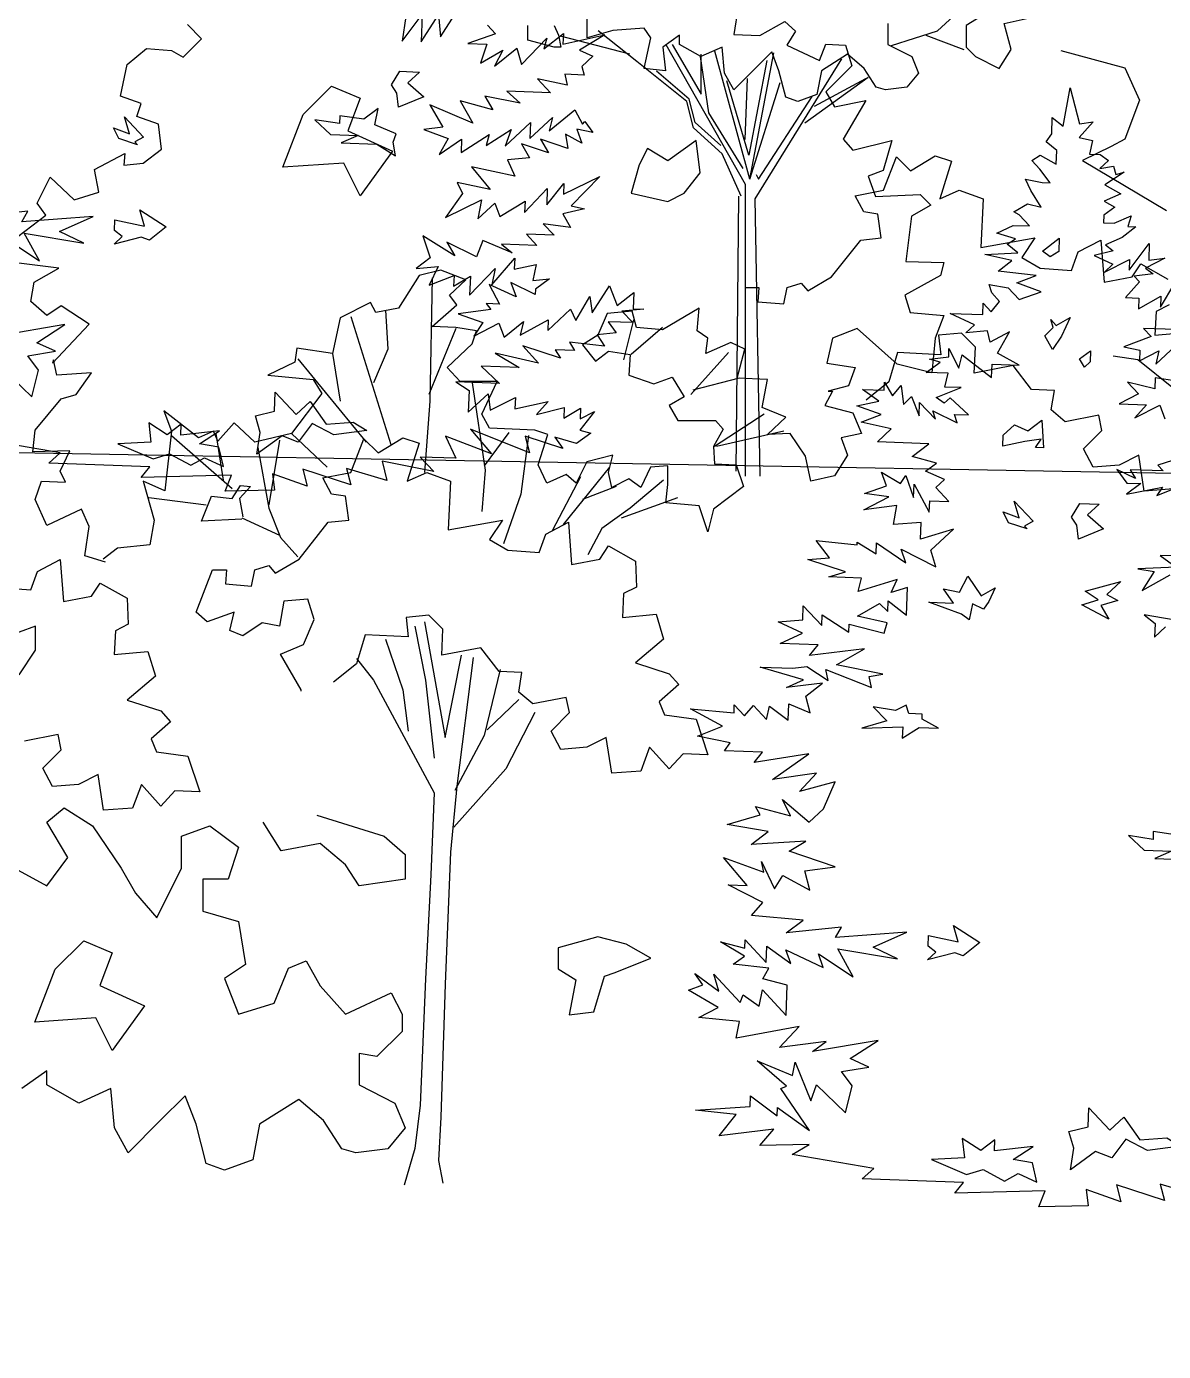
# Model space of a CAD drawing. Header units: inches. Extents: x -11 to 128, y 7 to 56.
# Drawn here: x 14.288 to 14.785, y 22.122 to 22.702 of the extents above; entities that cross this region are included whole.
import ezdxf

# ---------------------------------------------------------------- set-up
doc = ezdxf.new("R2010")
doc.units = ezdxf.units.IN
doc.header["$MEASUREMENT"] = 0
doc.layers.add('CAY', color=94, linetype='Continuous')
doc.layers.add('CAY-3', color=61, linetype='Continuous')
picture_1 = doc.add_image_def('image1.jpg', size_in_pixel=(1680, 1093))

# ---------------------------------------------------------------- blocks, each defined once
blk = doc.blocks.new('A$C76451831')
at = {"layer": 'CAY'}
for p, q in [((4834.4, 569.5), (4869.4, 602.2)), ((4541.2, 539.6), (4503.7, 569.7)), ((4789.6, 555.4), (4834.4, 569.5)), ((4534.5, 546.7), (4466.9, 564.4)), ((4647.3, 419.7), (4569.9, 556)), ((4575.8, 556.2), (4604.1, 507.8)), ((4823, 565.2), (4860, 551.4)), ((4602.9, 544.4), (4611.2, 489.7)), ((4604.1, 507.8), (4604.1, 546.7)), ((4651.6, 424.8), (4617.3, 549.9)), ((4651.6, 424.8), (4675, 548.1)), ((4589.9, 500.7), (4541.2, 539.6)), ((4592.3, 503.1), (4560.4, 530.2)), ((4668.2, 540.8), (4650.5, 448.4)), ((4656.8, 405.9), (4741.3, 542.4)), ((4650.5, 448.4), (4629.2, 520.8)), ((4646.9, 463.7), (4649.3, 523.1)), ((4651.6, 424.8), (4681.2, 519.2)), ((4705.1, 479.9), (4766.8, 524.3)), ((4714.5, 496), (4764.5, 523.1)), ((4659.9, 424.8), (4712.2, 505.4)), ((4596.6, 475.1), (4589.9, 500.7)), ((4598.2, 480.3), (4592.3, 503.1)), ((4623.3, 457.8), (4598.2, 480.3)), ((4611.2, 489.7), (4644.6, 435.4)), ((4624.5, 449.6), (4596.6, 475.1)), ((4643, 408.3), (4624.5, 449.6)), ((4657.5, 429.5), (4659.9, 424.8)), ((4647.3, 135.4), (4647.3, 419.7)), ((4638.3, 140.1), (4640.6, 408.3)), ((4661.5, 135.4), (4656.8, 405.9)), ((5029.8, 248.8), (5005.7, 252.3)), ((5064.6, 221), (5029.8, 248.8))]:
    blk.add_line(p, q, dxfattribs=at)
for points in [[(530, 749.3), (509.9, 755.6), (514.2, 784.1), (506.8, 800.9), (473, 785.1), (461.4, 810.4), (467.7, 828.4), (490.9, 827.3), (485.7, 837.9), (495.2, 857.9), (459.3, 856.8), (461.4, 877.9), (486.7, 908.5), (501.5, 912.7), (516.3, 933.8), (482.5, 931.7), (479.3, 946.5), (478.3, 943.3), (514.2, 981.3), (486.7, 999.2), (473, 989.7), (457.2, 1003.4), (460.4, 1022.4), (484.6, 1036.1), (440.3, 1041.4)], [(444.5, 1066.7), (472, 1087.8), (463.5, 1099.4), (476.2, 1124.7), (499.4, 1102.6), (523.6, 1110), (519.4, 1132.1), (549, 1147.9), (547.9, 1136.3), (566.9, 1138.4), (584.8, 1152.1), (581.7, 1176.4), (560.6, 1183.8), (564.8, 1196.4), (544.7, 1203.8), (551.1, 1234.4), (570.1, 1250.2), (594.3, 1248.1), (605.9, 1241.8), (623.8, 1259.7), (610.1, 1273.4)], [(1147, 1290.3), (1142.7, 1263.9), (1168.1, 1262.9), (1192.3, 1276.6), (1202.9, 1267.1), (1194.4, 1253.4), (1226.1, 1238.6), (1232.4, 1254.5), (1251.4, 1253.4), (1257.7, 1233.4), (1232.4, 1208), (1240.8, 1193.3), (1271.4, 1199.6), (1249.3, 1161.6), (1258.8, 1151.1), (1296.7, 1160.6), (1288.3, 1131.1), (1273.5, 1125.8), (1280.9, 1105.7), (1324.2, 1107.9), (1334.7, 1097.3), (1315.7, 1086.8), (1310.4, 1042.5), (1347.4, 1041.4), (1344.2, 1028.7), (1309.4, 1009.8), (1314.7, 992.9), (1347.4, 989.7), (1338.9, 967.6), (1335.8, 933.8), (1302, 942.3), (1263, 977.1), (1238.7, 967.6), (1233.4, 943.3), (1260.9, 939.1), (1254.5, 921.2), (1234.5, 915.9), (1238.7, 915.9), (1231.3, 902.2), (1258.8, 894.8), (1267.2, 874.8), (1247.2, 870.5), (1253.5, 853.7)], [(1573.7, 976.1), (1542, 977.2), (1549.5, 969.2), (1522.8, 959.3), (1538.6, 956), (1538.2, 945.6), (1557.1, 955.4), (1554, 942.3), (1573.2, 960.2)], [(1574.7, 925.7), (1553.5, 929.2), (1553.1, 918.3), (1526.6, 924.7), (1537.1, 913.4), (1518.2, 903.7), (1544.9, 902.7), (1533.5, 890), (1558, 902.3), (1563, 889)], [(1577.5, 850.8), (1556, 843.9), (1561.2, 838.3), (1529.1, 839.4), (1534.2, 831), (1515.9, 839.8), (1525.9, 826.3), (1539.5, 825.9), (1525.5, 815.5), (1560.6, 822.4), (1554.9, 814.4), (1573.8, 821.9)], [(1590, 754.7), (1558.3, 755.8), (1573.8, 744.4), (1536.6, 743), (1552.3, 740.2), (1540.8, 721.6), (1568.1, 736.9)], [(1582.3, 691.1), (1542.7, 697.9), (1553.3, 689.4), (1552.8, 676.3), (1563.6, 686.3)], [(1597.7, 131.1), (1558.2, 142.9), (1562.6, 126.9), (1515.6, 142.2), (1520, 125.7), (1486, 137.8), (1488.1, 121.8), (1440.1, 120.8), (1446.1, 136.4), (1358.1, 134.1), (1366.6, 144.6), (1267.9, 148.1), (1279.1, 158.1), (1199.4, 171.8), (1216.1, 181.6), (1168, 180.6), (1181.7, 196.4), (1128.5, 190.1), (1145, 210.9), (1105.3, 215), (1158.5, 218.6), (1158.8, 229), (1184.9, 209.5), (1185.2, 217.6), (1216.5, 195.2), (1188.5, 236.1), (1194, 238.6), (1165.5, 263.2), (1199.8, 248.8), (1202.6, 261.9), (1217.6, 224.2), (1223.1, 239.9), (1251.6, 212.6), (1257.9, 238.7), (1247.6, 252.6), (1274.4, 257.1), (1256.2, 265.5), (1283.5, 283.1), (1219.2, 272.2), (1232.7, 282.1), (1187.2, 276), (1206.5, 296.7), (1144.9, 285.2), (1148.2, 301.4), (1108.5, 305.5), (1127.4, 315.3), (1098.5, 332.2), (1112.3, 337.1), (1104.5, 348.3), (1127.9, 331.1), (1123.1, 347.6), (1148.9, 320), (1151.8, 327.6), (1167.3, 316.6), (1170.6, 332.4), (1193.7, 307.5), (1194.8, 337), (1171, 343.2), (1176.8, 353.5), (1142, 357.4), (1153.2, 365.2), (1129.6, 379.1), (1153.4, 372.9), (1153.7, 381), (1174.2, 359), (1174.8, 374.8), (1198.2, 358.2), (1193.2, 371.5), (1229.8, 354.3), (1225.3, 367.6), (1258.9, 345.2), (1244, 372.4), (1302.2, 362.7), (1278.5, 373.9), (1311.2, 388.7), (1241.7, 383.4), (1247.5, 393.6), (1193.8, 387.8), (1210.1, 400.4), (1160, 404.8), (1170.8, 417.6), (1137, 434.6), (1155.6, 434), (1132.5, 461.5), (1171.9, 447), (1169.5, 457.5), (1182.2, 430.8), (1190.3, 443.7), (1216.6, 429.6), (1211.8, 448.3), (1241.4, 452.3), (1196.6, 467.5), (1212.8, 477.3), (1159.7, 474.2), (1176, 486.8), (1136.3, 493.6), (1168.4, 502.9), (1163.7, 511.2), (1197.8, 501.9), (1190.2, 518), (1216.2, 495.8), (1230.2, 508.9), (1241.6, 535.3), (1206.8, 525.6), (1223.3, 543.6), (1180.5, 537.4), (1215.8, 562.4), (1162.5, 553.9), (1170.5, 564), (1133.4, 565.3), (1139.1, 573.3), (1107.2, 579.8), (1131.5, 589.4), (1100.4, 606.4), (1142.9, 602.6), (1143.1, 610.3), (1153.2, 599.5), (1161.7, 609.7), (1174.4, 596.1), (1177.5, 609.1), (1195.6, 595.3), (1196.2, 611.2), (1217.2, 602.3), (1212.8, 618.8), (1229.1, 631.3), (1194, 627.1), (1210.6, 634.7), (1168.4, 647.1), (1200.1, 646), (1213.8, 647.7), (1234.6, 633.9), (1232.3, 644.8), (1276.9, 627), (1274.6, 637.9), (1287.8, 640.2), (1242.8, 649.4), (1270.1, 664.8), (1216.4, 658.5), (1224.9, 668.7), (1187.8, 670), (1209.5, 680.1), (1185.8, 691.3), (1209.9, 693.2), (1210.4, 706.8), (1228.3, 687.6), (1228.7, 698), (1254.8, 681.2), (1255.1, 688.9), (1289.2, 680), (1292.3, 690.3), (1263.1, 696.8), (1284.8, 709.2), (1292.7, 701.2), (1293, 711.6), (1311.1, 697.8), (1312.1, 724.6), (1296, 719.7), (1301.9, 732.6), (1263.9, 720.8), (1267.1, 733.8), (1235.4, 734.9), (1251.4, 739.8), (1214.7, 752), (1236, 753.5), (1223, 770.3), (1262.8, 766.2), (1262.9, 768.9), (1281.5, 757.4), (1281.9, 768.2), (1310.2, 748.6), (1305.7, 761.9), (1339.5, 744.9), (1334.6, 760.9), (1356.7, 781.5), (1324.6, 771.7), (1325.2, 788), (1298.4, 786.2), (1301.7, 804.7), (1269.4, 800.4), (1293.9, 813.1), (1270, 816.2), (1291.5, 823.6), (1286.5, 837), (1305.2, 825.9), (1310.4, 833.9), (1317.9, 812.3), (1318.3, 825.4), (1333.2, 798.2), (1333.6, 809), (1352.2, 808.4), (1339.5, 822), (1347.9, 829.8), (1329.6, 838.2), (1340.3, 846), (1316.5, 852.2), (1332.8, 864.8), (1282.6, 866.6), (1296.2, 879.2), (1266.9, 885.7), (1286.2, 893.2), (1262.5, 901.7), (1284, 906.4), (1268.1, 917.8), (1289.3, 917.1), (1289.6, 924.8), (1297.3, 911.4), (1305.8, 921.5), (1307.9, 902.9), (1315.9, 910.7), (1323.4, 891.9), (1323.8, 905), (1339.1, 888.6), (1336.7, 896.9), (1360.3, 885.2), (1357.8, 893.4), (1371.4, 892.9), (1353.4, 909.4), (1347.8, 904.2), (1339.8, 909.9), (1364.2, 919.5), (1348.4, 920), (1351.5, 933.5), (1330.3, 934.3), (1343.8, 944.2), (1333.4, 947.3), (1352.1, 949.4), (1352.4, 957.5), (1362.1, 938.6), (1365.3, 951.6), (1394, 929.3), (1394.4, 942.4), (1420.7, 941.5), (1399.8, 953.1), (1411.4, 974), (1392.5, 963.8), (1390.1, 974.8), (1368.8, 972.8), (1377.2, 980.7), (1353.6, 991.9), (1385.3, 990.8), (1385.6, 1001.7), (1393.5, 993.3), (1401.6, 1003.4), (1394.2, 1011.8), (1391.7, 1020.1), (1410.2, 1016.7), (1420.7, 1005.5), (1442.2, 1012.9), (1418.5, 1021.8), (1437.3, 1028.9), (1400.3, 1032.9), (1413.8, 1043.3), (1387.3, 1049.2), (1419.5, 1050.8), (1409, 1059.4), (1417.3, 1064.5), (1398.9, 1070.1), (1415, 1077.7), (1430.9, 1077.2), (1420.8, 1088), (1415.5, 1090.9), (1428.9, 1098.6), (1442.4, 1095.4), (1432.1, 1111.6), (1427, 1122.6), (1443.2, 1119.4), (1450.9, 1119.1), (1441, 1132.6), (1433.1, 1141), (1441.4, 1146.2), (1457, 1137.5), (1457.5, 1150.6), (1447.3, 1159.1), (1452.6, 1167.1), (1453.1, 1182.9), (1463.7, 1174.4), (1470.5, 1211.8), (1479.7, 1176.6), (1492.9, 1178.8), (1479.2, 1163.4), (1492.2, 1160.3), (1489.5, 1147.2), (1499.9, 1146.8), (1507.9, 1141.1), (1499.4, 1133.3), (1512.7, 1135.5), (1515.1, 1127.3), (1523.3, 1129.7), (1504.3, 1117.2), (1519.9, 1108.5), (1503.8, 1101.4), (1514, 1095.6), (1503.3, 1087.8), (1503, 1080.1), (1513.4, 1079.7), (1530, 1086.9), (1526.9, 1076.5), (1534.6, 1076.3), (1521.1, 1065.9), (1505, 1058.7), (1512.5, 1053), (1493.8, 1048.2), (1512, 1039.9), (1504.1, 1032), (1528.5, 1044.3), (1528.1, 1033.9), (1547.6, 1060), (1547.1, 1043.7), (1563, 1045.8), (1544.1, 1036.1), (1551.6, 1030.3), (1532.9, 1028.3), (1538.2, 1022.7), (1524.5, 1007.3), (1537.6, 1006.8), (1537.3, 996.4), (1559, 1008.8), (1558.6, 997.9), (1572.6, 1021.5)], [(3923.1, 239.9), (3951.6, 212.6), (3957.9, 238.7), (3947.6, 252.6), (3974.4, 257.1), (3956.2, 265.5), (3983.5, 283.1), (3919.2, 272.2)], [(3925.3, 367.6), (3958.9, 345.2), (3944, 372.4), (4002.2, 362.7), (3978.5, 373.9), (4011.2, 388.7), (3941.7, 383.4), (3947.5, 393.6), (3893.8, 387.8)], [(4316.2, 583.4), (4312.6, 559.5), (4332.1, 585.5), (4331.2, 558.8), (4348, 585), (4349.9, 563.6), (4369.6, 594.7)], [(4395.7, 575.2), (4403.5, 566.7), (4376.5, 557.2), (4395, 556.6), (4388.9, 538.2), (4410.7, 550.6), (4402.4, 535), (4424.3, 552.8), (4428.8, 536.8), (4453.7, 562.3), (4450.6, 551.9), (4469.7, 567.1), (4469.3, 556.7), (4510, 565.7), (4485.4, 550.7), (4498.4, 544.8), (4487.6, 534.8), (4490, 526.5), (4471, 527.2), (4473.4, 516.7), (4444.6, 522.7), (4457.2, 509.1), (4414.7, 510.6), (4427.4, 499.2), (4393.2, 505.9), (4400.9, 492.5), (4369.1, 501.3), (4381.4, 479.5), (4339.5, 497.3), (4352.3, 475.6), (4333.6, 473.5), (4357.4, 464.5), (4348.7, 449), (4370.5, 464.1), (4370, 450.9), (4397.4, 468.6), (4394.3, 457.8), (4418.8, 473.3), (4412.8, 457.1), (4437.7, 480.3), (4437.1, 464.5), (4459.1, 485), (4455.9, 472), (4480.7, 492.4), (4488.3, 478.5), (4490.7, 481.2), (4498.5, 470.5), (4482.7, 473.7), (4487.7, 460), (4471.7, 468.7), (4473.9, 455), (4447.5, 464.1), (4455.2, 450.7), (4428.8, 459.3), (4436.5, 445.9), (4415.1, 443.9), (4422.2, 427.8), (4380, 437), (4398.2, 415), (4366.3, 421.6), (4371.3, 411), (4354.7, 387.5), (4389.7, 404.9), (4386.3, 386.4), (4402.7, 401.7), (4407.7, 388.4), (4432.3, 403.4), (4431.9, 392.6), (4454, 415.8), (4453.4, 400), (4470, 420.7), (4469.7, 410.3), (4505.2, 427.6), (4477.4, 399.1), (4490.4, 396), (4469, 391.3), (4476.7, 377.8), (4450.1, 381.5), (4460.6, 370.2), (4433.8, 371.2), (4443.9, 360.4), (4409.5, 361.6), (4419.6, 353.1), (4391, 365), (4385, 349.3), (4356.1, 363.5), (4363.8, 350.1), (4332.7, 369.7), (4339.7, 348.2), (4326.2, 337.8), (4347.6, 339.7), (4338.8, 321.5), (4363.1, 331), (4362.7, 320.6), (4379, 330.5), (4378.3, 311.9), (4403.2, 337.8), (4400, 322), (4422.2, 348), (4421.8, 337.1), (4443.2, 341.8), (4440, 326.1), (4456.3, 327.8), (4442.4, 317.8), (4442.2, 312.4), (4418.6, 324.1), (4423.6, 310.3), (4397.2, 322.1), (4407.5, 303.2), (4394.3, 303.7), (4399.1, 298), (4367.2, 293.7), (4391, 285.2), (4382.3, 271.9), (4406.8, 284.6), (4411.8, 270.9), (4430.9, 286.1), (4427.7, 273), (4455, 287.9), (4454.6, 277.5), (4476.6, 298.1), (4481.7, 287), (4495.6, 310.5), (4497.8, 294.6), (4514.6, 320.8), (4522.1, 301.9), (4538.4, 314.5), (4537.8, 298.6), (4548.2, 298.3), (4526.8, 296.3), (4537.3, 285.1), (4513.3, 285.9), (4521.1, 275.2), (4502.5, 273.1), (4509.8, 262), (4475.5, 265.9), (4480.6, 258), (4461.6, 258.7), (4466.8, 250.4), (4430.1, 262.5), (4445.3, 245.7), (4403.1, 255.3), (4426.6, 241.3), (4389.5, 242.6), (4407.5, 225.7), (4364.9, 227.2), (4377.8, 219), (4377, 197.7), (4396.2, 215.6), (4398.4, 199.7), (4422.9, 212), (4422.5, 201.1), (4454.9, 208.2), (4443.6, 195.4), (4470.5, 202.2), (4470.2, 191.8), (4486.4, 201.6), (4486, 191.2), (4499.9, 198.4), (4485.6, 180.3), (4496.4, 177.2), (4482.5, 167.3), (4461.4, 173.5), (4469.1, 162.3), (4432.4, 174.5), (4436.8, 158), (4379.2, 181.3), (4399.6, 157), (4354.9, 174.5), (4365, 152.8), (4330.2, 154), (4343.3, 140), (4292.9, 149.9), (4297.7, 131.1), (4258.2, 142.9), (4262.6, 126.9), (4215.6, 142.2), (4220, 125.7), (4186, 137.8), (4188.1, 121.8), (4140.1, 120.8), (4146.1, 136.4), (4058.1, 134.1), (4066.6, 144.6), (3967.9, 148.1), (3979.1, 158.1), (3899.4, 171.8)], [(1253.5, 853.7), (1240.8, 833.6), (1217.6, 828.4), (1212.4, 852.6), (1197.6, 874.8), (1175.4, 873.7), (1193.4, 890.6), (1170.2, 900.1), (1175.4, 927.5), (1145.9, 928.6), (1153.3, 957), (1139.6, 963.4), (1115.3, 952.8), (1117.4, 967.6), (1106.9, 975), (1109, 997.1), (1073.1, 976), (1047.8, 978.1), (1043.6, 993.9), (1019.3, 991.8), (1009.9, 970.7), (995.1, 961.2), (1007.7, 945.4), (1020.4, 954.9), (1041.5, 951.8), (1040.4, 931.7), (1064.7, 923.3), (1082.6, 929.6), (1094.2, 910.6), (1079.5, 902.2), (1087.9, 887.4), (1124.8, 887.4), (1132.2, 879), (1122.7, 862.1), (1123.8, 845.2), (1144.9, 844.2), (1152.2, 823.1), (1122.7, 800.9), (1117.4, 778.8), (1109, 804.1), (1076.3, 807.3), (1078.4, 825.2), (1078.4, 843.1), (1061.5, 842.1), (1052, 822), (1040.4, 830.5), (1023.6, 822), (1020.4, 836.8), (1024.6, 853.7), (999.3, 847.3), (988.8, 826.2), (979.3, 834.7), (960.3, 826.2), (951.8, 844.2), (961.3, 873.7), (948.7, 877.9), (904.4, 880), (897, 893.7), (911.8, 925.4), (875.9, 925.4), (863.3, 939.1), (887.5, 962.3), (891.7, 975), (871.7, 978.1), (848.5, 979.2), (872.7, 1000.3), (865.4, 1009.8), (881.2, 1024.5), (856.9, 1034), (835.8, 1028.7), (815.8, 997.1), (793.6, 992.9), (788.4, 1002.4), (758.8, 987.6), (751.5, 952.8), (716.7, 958.1), (714.5, 944.4), (688.2, 931.7), (732.5, 927.5), (740.9, 913.8), (711.4, 874.8), (675.5, 866.3), (655.5, 885.3), (639.7, 867.4), (635.4, 876.9), (620.7, 870.5), (586.9, 896.9), (594.3, 876.9), (588, 818.9), (566.9, 828.4), (577.4, 790.4), (573.2, 766.1), (541.6, 763), (527.9, 752.4)], [(848.5, 1026.6), (846.4, 906.4), (841.1, 836.8)], [(803.1, 995), (805.2, 957), (791.5, 924.3)], [(769.4, 988.7), (808.4, 864.2)], [(1044.7, 985.5), (1035.2, 946.5)], [(871.7, 977.1), (845.3, 912.7)], [(1073.1, 978.1), (1042.6, 951.8)], [(717.7, 947.5), (784.2, 866.3)], [(751.5, 952.8), (758.8, 906.4)], [(1137.5, 953.9), (1100.6, 912.7)], [(1484.5, 939.3), (1479.8, 947.6), (1490.5, 955.4), (1490.1, 944.5), (1484.5, 939.3)], [(887.5, 924.3), (900.2, 838.9), (897, 798.8)], [(1148, 928.6), (1102.7, 917)], [(1172.3, 893.7), (1123.8, 862.1)], [(594.3, 872.7), (653.4, 821)], [(634.4, 741.9), (648.1, 741.9), (647, 728.2), (672.4, 726.1), (675.5, 741.9), (689.2, 746.1), (695.6, 738.7), (718.8, 752.4), (747.2, 788.3), (767.3, 790.4), (764.1, 813.6), (750.4, 815.7), (742, 831.5), (769.4, 836.8), (782, 869.5), (795.8, 855.8), (820, 870.5), (835.8, 865.3), (824.2, 828.4), (843.2, 836.8), (866.4, 828.4), (864.3, 780.9), (917, 790.4), (904.4, 771.4), (922.3, 760.9), (952.9, 758.7), (959.2, 776.7), (981.4, 788.3), (984.5, 747.1), (1012, 752.4), (1020.4, 765.1), (1046.8, 750.3), (1047.8, 725), (1035.2, 718.7), (1034.1, 695.5), (1066.8, 698.6), (1074.2, 674.4), (1046.8, 651.2), (1079.5, 640.6), (1089, 630.1), (1070, 613.2), (1075.2, 600.5), (1105.8, 596.3), (1117.4, 561.5), (1093.2, 562.6), (1079.5, 547.8), (1060.5, 568.9), (1052, 545.7), (1023.6, 543.6), (1018.3, 578.4), (999.3, 568.9), (974, 566.8), (964.5, 584.7), (982.4, 602.7), (979.3, 617.4), (946.6, 611.1), (932.9, 622.7), (936, 641.7), (913.9, 642.7), (895.9, 665.9), (858, 658.6), (859, 683.9), (845.3, 697.6), (823.2, 695.5), (825.3, 676.5), (783.1, 678.6), (774.7, 650.1), (752.5, 632.2)], [(637.6, 874.8), (644.9, 829.4)], [(699.8, 868.4), (689.2, 805.2)], [(711.4, 874.8), (746.2, 842.1)], [(923.4, 875.8), (899.1, 843.1)], [(942.4, 872.7), (935, 815.7), (918.1, 767.2)], [(1191.3, 876.9), (1125.9, 862.1)], [(678.7, 861.1), (689.2, 802), (700.8, 773.5), (717.7, 754.5)], [(1021.5, 842.1), (976.1, 786.2)], [(993, 832.6), (965.6, 779.8)], [(1074.2, 829.4), (1041.5, 802), (1014.1, 782), (1000.4, 756.6)], [(662.9, 791.4), (623.8, 789.3), (633.3, 813.6), (653.4, 811.5), (661.8, 824.1), (671.3, 823.1), (660.8, 811.5), (663.9, 793.6)], [(1027.8, 823.1), (995.1, 810.4)], [(572.2, 812.5), (628.1, 805.2)], [(1033.1, 792.5), (1087.9, 812.5)], [(662.9, 792.5), (699.8, 775.6)], [(720.9, 623.7), (720.9, 624.8), (700.8, 659.6), (723, 669.1), (733.5, 693.4), (727.2, 713.4), (704, 711.3), (699.8, 687), (682.9, 690.2), (663.9, 677.5), (651.3, 682.8), (655.5, 700.7), (629.1, 691.2), (618.6, 700.7), (634.4, 741.9)], [(4460.6, 574.6), (4464.9, 565.2), (4467.3, 553.8), (4460.6, 553.8), (4435.1, 560.5), (4435.1, 574.6)], [(4786.1, 576.6), (4786.1, 556.2), (4809.3, 544.4), (4816, 528.2), (4804.6, 514.5), (4783.7, 512.1), (4774.7, 514.5), (4762.9, 533), (4746.8, 546.7), (4721.2, 530.6), (4716.9, 507.4), (4698.4, 500.7), (4686.6, 505), (4679.9, 530.6), (4672.9, 549.1), (4656.8, 533), (4635.9, 512.1), (4626.9, 528.2), (4624.5, 553.8), (4603.7, 544.4), (4582.9, 556.2), (4582.9, 565.2), (4566.7, 553.8), (4569.1, 530.6), (4548.3, 533), (4554.9, 562.8), (4548.3, 572.3), (4518, 569.9), (4492.8, 562.8), (4492.8, 581.3)], [(831.6, 687), (842.2, 634.3), (850.6, 558.4)], [(841.1, 691.2), (861.1, 578.4), (877, 658.6)], [(803.1, 674.4), (820, 624.8), (825.3, 584.7)], [(774.7, 655.4), (791.5, 634.3), (850.6, 524.6), (847.4, 444.5), (842.2, 343.2), (836.9, 219.8), (831.6, 177.6), (821.1, 141.8)], [(888.6, 656.4), (872.7, 530.9), (866.4, 466.6), (861.1, 337.9), (856.9, 208.2), (854.8, 166), (859, 143.9)], [(914.9, 644.8), (899.1, 580.5), (870.6, 526.7)], [(932.9, 615.3), (902.3, 585.8)], [(948.7, 602.7), (920.2, 547.8), (869.6, 490.9)]]:
    blk.add_lwpolyline(points, dxfattribs=at)
for points in [[(722.8, 1185.8), (750.5, 1213.5), (778.2, 1201.7), (766.3, 1170), (809.9, 1150.2), (778.2, 1106.6), (762.4, 1138.3), (703, 1134.3)], [(1109.9, 1128.8), (1106, 1160.5), (1078.3, 1140.7), (1058.5, 1152.6), (1050.5, 1136.7), (1042.6, 1109), (1078.3, 1101.1), (1094.1, 1109)], [(1443.6, 1052.7), (1459.9, 1065.3), (1459.5, 1052.2), (1451.1, 1047)], [(1445.7, 970.1), (1454.1, 978), (1451.7, 985.8), (1456.9, 980.2), (1470.4, 987.9), (1462, 969.6), (1453.4, 956.7)], [(1444.6, 860.9), (1436.9, 861.2), (1442.2, 869.2), (1426.3, 867), (1404.8, 862.3), (1405.2, 873.2), (1416.4, 883.2), (1429.3, 877.3), (1442.8, 887.7)], [(1428.7, 781.7), (1410.3, 787.8), (1405.3, 798.4), (1420.9, 792.4), (1416.1, 808.9), (1434.4, 789.2), (1426.1, 784.5)], [(1476.9, 785.4), (1471.7, 793.3), (1479.9, 806.6), (1498.9, 806), (1487.6, 795.5), (1503, 781.8), (1478.7, 771.8)], [(1364.6, 698.7), (1332.9, 710.2), (1356.9, 709.4), (1346.9, 723.3), (1362.7, 720.1), (1370.9, 735.6), (1383.8, 716.6), (1397.3, 724.3), (1391.3, 710.9), (1386.1, 703.4), (1375.4, 708.7), (1372.1, 693)], [(1485.1, 721.2), (1519.8, 730.4), (1506.2, 717.8), (1516.9, 712), (1500.4, 707.1), (1508.1, 693.7), (1481.9, 707.7), (1497.9, 712.6)], [(4892.2, 660), (4885.5, 671.4), (4869.4, 671.4), (4869.4, 643.8), (4852.9, 632), (4836.8, 636.8), (4843.9, 609.2), (4871.4, 606.9), (4880.8, 586), (4862.3, 574.6), (4862.3, 553.8), (4871.4, 544.4), (4894.6, 533), (4906.4, 551.4), (4899.3, 576.6), (4931.5, 583.7), (4945.3, 597.4), (4922.5, 613.6), (4915.4, 636.8), (4889.8, 630.1)], [(1313.2, 601.7), (1310.8, 609.9), (1300.2, 604.8), (1278.6, 608.3), (1291.7, 594.7), (1267.4, 587.4), (1307.3, 588.7), (1306.9, 577.9), (1323.2, 588.2), (1342.2, 587.5), (1326.2, 596.2), (1326.3, 601.2)], [(4307.3, 508.9), (4302.2, 516.8), (4310.3, 530.1), (4329.4, 529.4), (4318.1, 518.9), (4333.5, 505.2), (4309.1, 495.2)], [(1603.8, 461), (1606.8, 469), (1585.8, 477.9), (1589, 493.7), (1575.1, 483.3), (1551.6, 486.8), (1551.4, 479.1), (1527.5, 482.7), (1542.8, 468.5), (1569.5, 467.6), (1553, 460.5), (1587.8, 459.2), (1606, 447.7)], [(4303.8, 461), (4306.8, 469), (4285.8, 477.9), (4289, 493.7), (4275.1, 483.3), (4251.6, 486.8), (4251.4, 479.1), (4227.5, 482.7), (4242.8, 468.5), (4269.5, 467.6), (4253, 460.5), (4287.8, 459.2), (4306, 447.7)], [(4054.6, 458.4), (4036.2, 464.5), (4031.1, 475.1), (4046.8, 469.1), (4041.9, 485.6), (4060.3, 465.9), (4052, 461.2)], [(1332, 374.8), (1332.4, 385.2), (1361.2, 379.2), (1356.8, 395.2), (1382.5, 378.5), (1366.1, 365.4), (1358.1, 368.4), (1331.6, 361.7), (1339.5, 369.1)], [(4032, 374.8), (4032.4, 385.2), (4061.2, 379.2), (4056.8, 395.2), (4082.5, 378.5), (4066.1, 365.4), (4058.1, 368.4), (4031.6, 361.7), (4039.5, 369.1)], [(1037.6, 376.9), (1009.9, 384), (971.5, 373.4), (971.5, 352.7), (988.6, 342.1), (982.2, 307.9), (1006.3, 310.8), (1016.4, 345.6), (1027, 349.2), (1061.8, 363.3)], [(1474.2, 178.1), (1469.4, 194.1), (1488.1, 198.9), (1488.8, 217.4), (1509.3, 195.4), (1522.9, 208.1), (1538.4, 186.2), (1564.8, 188), (1578.1, 179.9), (1545.8, 175.6), (1524.8, 186.7), (1511.1, 168.6), (1495.4, 174.6), (1470.8, 156.9)], [(4174.2, 178.1), (4169.4, 194.1), (4188.1, 198.9), (4188.8, 217.4), (4209.3, 195.4), (4222.9, 208.1), (4238.4, 186.2), (4264.8, 188), (4278.1, 179.9), (4245.8, 175.6), (4224.8, 186.7), (4211.1, 168.6), (4195.4, 174.6), (4170.8, 156.9)], [(1438.2, 144.9), (1433.9, 163.6), (1414.9, 167), (1434.4, 179.5), (1396.7, 175.3), (1397, 186.2), (1383.5, 175.8), (1365.4, 187.3), (1367.4, 168.6), (1335.2, 167), (1369.6, 152.2), (1385.6, 157.1), (1406.5, 146), (1419.9, 153.2)], [(4138.2, 144.9), (4133.9, 163.6), (4114.9, 167), (4134.4, 179.5), (4096.7, 175.3), (4097, 186.2), (4083.5, 175.8), (4065.4, 187.3), (4067.4, 168.6), (4035.2, 167), (4069.6, 152.2), (4085.6, 157.1), (4106.5, 146), (4119.9, 153.2)]]:
    blk.add_lwpolyline(points, close=True, dxfattribs=at)
at = {"layer": 'CAY-3'}
for p, q in [((4954.6, 550.5), (5017.1, 533.4)), ((5017.1, 533.4), (5031.3, 502.1)), ((472.7, 495.7), (489.8, 509.9)), ((489.8, 509.9), (517.5, 492.2)), ((493.3, 461.5), (472.7, 495.7)), ((517.5, 492.2), (545.2, 450.9)), ((604.1, 482.1), (631.9, 492.2)), ((631.9, 492.2), (659.6, 471.5)), ((701.4, 468), (683.7, 495.7)), ((736.2, 502.8), (801.7, 482.1)), ((5031.3, 502.1), (5017.1, 463.8)), ((604.1, 450.9), (604.1, 482.1)), ((801.7, 482.1), (822.3, 464.4)), ((659.6, 471.5), (649.5, 440.3)), ((739.2, 475.1), (701.4, 468)), ((763.9, 454.4), (739.2, 475.1)), ((472.7, 433.8), (493.3, 461.5)), ((777.5, 433.8), (763.9, 454.4)), ((822.3, 464.4), (822.3, 440.3)), ((5003.6, 456.7), (4975.9, 443.1)), ((5017.1, 463.8), (5003.6, 456.7)), ((441.4, 450.9), (472.7, 433.8)), ((545.2, 450.9), (559.3, 426.7)), ((580, 402.5), (604.1, 450.9)), ((624.8, 440.3), (624.8, 409)), ((649.5, 440.3), (624.8, 440.3)), ((822.3, 440.3), (777.5, 433.8)), ((4975.9, 443.1), (5057.6, 394.5)), ((559.3, 426.7), (580, 402.5)), ((624.8, 409), (659.6, 399)), ((659.6, 399), (666.6, 357.1)), ((666.6, 357.1), (646, 343.5)), ((694.4, 319.3), (708.5, 353.5)), ((708.5, 353.5), (725.6, 360.6)), ((725.6, 360.6), (739.2, 336.4)), ((646, 343.5), (659.6, 308.7)), ((739.2, 336.4), (763.9, 308.7)), ((763.9, 308.7), (808.7, 329.4)), ((808.7, 329.4), (819.4, 308.7)), ((659.6, 308.7), (694.4, 319.3)), ((819.4, 308.7), (819.4, 291.6)), ((819.4, 291.6), (794.6, 267.4)), ((794.6, 267.4), (777.5, 270.4)), ((777.5, 270.4), (777.5, 239.7)), ((472.7, 253.3), (448.5, 236.2)), ((472.7, 239.7), (472.7, 253.3)), ((503.9, 222), (472.7, 239.7)), ((535.2, 236.2), (503.9, 222)), ((538.7, 197.8), (535.2, 236.2)), ((777.5, 239.7), (812.3, 222)), ((607.7, 229.1), (583.5, 204.9)), ((618.3, 201.4), (607.7, 229.1)), ((718.5, 225.5), (680.2, 201.4)), ((742.7, 204.9), (718.5, 225.5)), ((812.3, 222), (822.3, 197.8)), ((552.3, 173.6), (538.7, 197.8)), ((583.5, 204.9), (552.3, 173.6)), ((628.3, 163), (618.3, 201.4)), ((680.2, 201.4), (673.7, 166.6)), ((760.4, 177.2), (742.7, 204.9)), ((822.3, 197.8), (805.2, 177.2)), ((774, 173.6), (760.4, 177.2)), ((805.2, 177.2), (774, 173.6)), ((646, 156.5), (628.3, 163)), ((673.7, 166.6), (646, 156.5))]:
    blk.add_line(p, q, dxfattribs=at)
for points in [[(426.8, 724.6), (457.4, 722.5), (463.7, 740.4), (485.9, 752), (489, 710.9), (516.5, 716.2), (524.9, 728.8), (551.3, 714.1), (552.3, 688.8), (539.7, 682.4), (538.6, 659.2), (571.3, 662.4), (578.7, 638.1), (551.3, 614.9), (584, 604.4), (593.5, 593.8), (574.5, 577), (579.7, 564.3), (610.3, 560.1), (621.9, 525.3), (597.7, 526.3), (584, 511.6), (565, 532.7), (556.5, 509.5), (528.1, 507.4), (522.8, 542.2), (503.8, 532.7), (478.5, 530.6), (469, 548.5), (486.9, 566.4), (483.8, 581.2), (451.1, 574.9)], [(4646.7, 319.2), (4660.4, 319.2), (4659.4, 305.5), (4684.7, 303.3), (4687.9, 319.2), (4701.6, 323.4), (4707.9, 316), (4731.1, 329.7), (4759.6, 365.6), (4779.6, 367.7), (4776.4, 390.9), (4762.7, 393), (4754.3, 408.8), (4781.7, 414.1), (4794.4, 446.8), (4808.1, 433.1), (4832.3, 447.8), (4848.2, 442.6), (4836.6, 405.7), (4855.5, 414.1), (4878.8, 405.7), (4876.6, 358.2), (4929.4, 367.7), (4916.7, 348.7), (4934.6, 338.2), (4965.2, 336), (4971.6, 354), (4993.7, 365.6), (4996.9, 324.4), (5024.3, 329.7), (5032.7, 342.4), (5059.1, 327.6)], [(5060.2, 302.3), (5047.5, 296), (5046.4, 272.8), (5079.1, 275.9)], [(5064.4, 123), (5035.9, 120.9), (5030.6, 155.7), (5011.6, 146.2), (4986.3, 144.1), (4976.8, 162), (4994.8, 179.9), (4991.6, 194.7), (4958.9, 188.4), (4945.2, 200), (4948.4, 219), (4926.2, 220), (4908.3, 243.2), (4870.3, 235.8), (4871.4, 261.2), (4857.7, 274.9), (4835.5, 272.8), (4837.6, 253.8), (4795.4, 255.9), (4787, 227.4), (4764.8, 209.5)]]:
    blk.add_lwpolyline(points, dxfattribs=at)
for points in [[(430.1, 675.3), (426.1, 667.3), (445.9, 639.6), (461.7, 663.4), (461.7, 687.1)], [(481.1, 352.5), (508.8, 380.2), (536.5, 368.3), (524.6, 336.6), (568.2, 316.8), (536.5, 273.3), (520.7, 305), (461.3, 301)]]:
    blk.add_lwpolyline(points, close=True, dxfattribs=at)

msp = doc.modelspace()

# ---------------------------------------------------------------- linework, layer by layer
msp.add_line((11.80074, 22.55984), (70.25366, 21.51914))

# ---------------------------------------------------------------- block references
at = {"layer": 'CAY', "xscale": 0.0004489089019145984, "yscale": 0.0004489089019145984, "zscale": 0.0004489089019145984}
for p in [(12.51623, 22.44458), (14.08437, 22.13133)]:
    msp.add_blockref('A$C76451831', p, dxfattribs=at)

# ---------------------------------------------------------------- pictures from other files: only their frames are drawn
image = msp.add_image(picture_1, insert=(12.49661, 7.37723), size_in_units=(74.4025, 48.40591))
image.dxf.flags = 6

doc.saveas('drawing.dxf')
